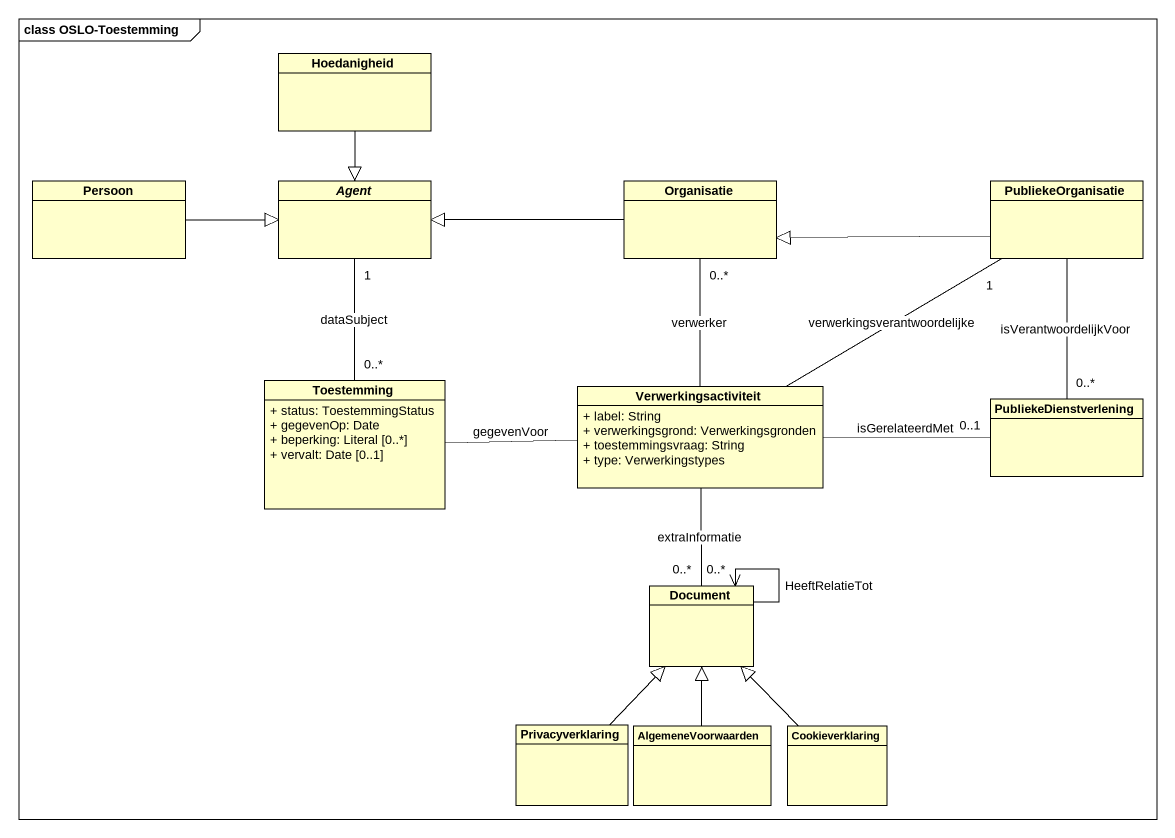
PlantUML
@startuml
mainframe class OSLO-Toestemming
hide circle
hide empty members
skinparam classAttributeIconSize 0
class Hoedanigheid
class Persoon
abstract class "Agent" as Agent_
class Organisatie
class PubliekeOrganisatie
class Toestemming {
  + status: ToestemmingStatus
  + gegevenOp: Date
  + beperking: Literal [0..*]
  + vervalt: Date [0..1]
}
class Verwerkingsactiviteit {
  + label: String
  + verwerkingsgrond: Verwerkingsgronden
  + toestemmingsvraag: String
  + type: Verwerkingstypes
}
class PubliekeDienstverlening
class Document
class Privacyverklaring
class AlgemeneVoorwaarden
class Cookieverklaring
Hoedanigheid --|> Agent_
Persoon -right-|> Agent_
Organisatie -left-|> Agent_
PubliekeOrganisatie -left-|> Organisatie
PubliekeOrganisatie -- "0..*" PubliekeDienstverlening : isVerantwoordelijkVoor
Toestemming "0..*" -up- "1" Agent_ : dataSubject
Toestemming -right- Verwerkingsactiviteit : gegevenVoor
Verwerkingsactiviteit -up- "0..*" Organisatie : verwerker
Verwerkingsactiviteit -right- "1" PubliekeOrganisatie : verwerkingsverantwoordelijke
Verwerkingsactiviteit -right- "0..1" PubliekeDienstverlening : isGerelateerdMet
Verwerkingsactiviteit -- "0..*" Document : extraInformatie
Document --> "0..*" Document : HeeftRelatieTot
Privacyverklaring -up-|> Document
AlgemeneVoorwaarden -up-|> Document
Cookieverklaring -up-|> Document
@enduml
